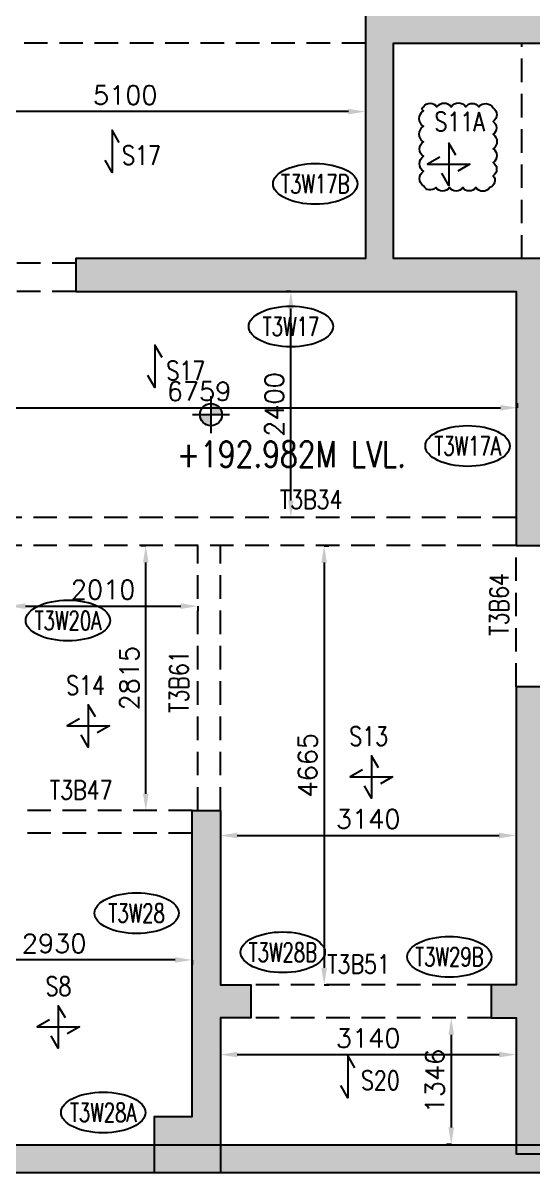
# Model space of a CAD drawing. Header units: millimetres. Extents: x 3105849 to 3692204, y 664613 to 1031566.
# Drawn here: x 3152977 to 3158393, y 677051 to 689269 of the extents above; entities that cross this region are included whole.
import ezdxf
from ezdxf.enums import TextEntityAlignment as Align

# ---------------------------------------------------------------- set-up
doc = ezdxf.new("R2010")
doc.units = ezdxf.units.MM
doc.header["$LTSCALE"] = 100
doc.header["$MEASUREMENT"] = 0
doc.linetypes.add('HIDDEN', pattern=[0.375, 0.25, -0.125])
for name, color, linetype in [('BEAM', 3, 'Continuous'), ('BEAM NO', 3, 'Continuous'), ('CLOUD R1 09.01.2026', 7, 'Continuous'), ('COL', 6, 'Continuous'), ('col solid', 20, 'Continuous'), ('COL-NO TOWR-T3', 8, 'Continuous'), ('RET. WALL', 6, 'Continuous'), ('SLABS NO T2', 3, 'Continuous'), ('SYMBOL', 1, 'Continuous')]:
    doc.layers.add(name, color=color, linetype=linetype)
doc.layers.add('RET. WALL HATCH', color=40, linetype='Continuous', lineweight=15)
doc.layers.add('SLAB NO', color=3, linetype='Continuous', lineweight=35)
doc.styles.add('romance', font='romans.shx')
doc.styles.add('romand', font='simplex.shx', dxfattribs={"width": 0.8})
doc.styles.add('ROMANS', font='romans.shx', dxfattribs={"width": 0.8})
doc.dimstyles.new('100T', dxfattribs={"dimtxt": 200, "dimasz": 180, "dimexe": 50, "dimexo": 50, "dimgap": 75, "dimtad": 1, "dimdec": 0, "dimzin": 0, "dimdsep": 46, "dimtxsty": 'romance', "dimcen": 0.09, "dimdle": 150, "dimclrd": 11, "dimclre": 11, "dimclrt": 2, "dimadec": 0, "dimazin": 0, "dimtfac": 1, "dimtdec": 0, "dimtofl": 0, "dimtmove": 0, "dimatfit": 3, "dimfxl": 1, "dimtolj": 1, "dimtzin": 0, "dimarcsym": 0})

# ---------------------------------------------------------------- blocks, each defined once
blk = doc.blocks.new('A$C08c7907b')
at = {"layer": 'COL-NO TOWR-T3', "color": 8}
blk.add_ellipse((-503, 194, 0), major_axis=(448, 0), ratio=0.482829, dxfattribs=at)
at = {"layer": 'COL-NO TOWR-T3', "color": 3, "style": 'ROMANS', "width": 0.8}
blk.add_attdef('12345', text='', height=200, dxfattribs=at).set_placement((-503, 194, 0), align=Align.MIDDLE_CENTER)
blk = doc.blocks.new('A$C7B313EF1')
at = {"layer": 'SYMBOL', "color": 2, "linetype": 'Continuous'}
for points in [[(300, 320), (225, 450), (225, 0), (150, 130)], [(130, 300), (0, 225), (450, 225), (320, 150)]]:
    blk.add_lwpolyline(points, dxfattribs=at)
blk = doc.blocks.new('A$C6DB00AAD')
at = {"layer": 'SYMBOL', "color": 2, "linetype": 'Continuous'}
blk.add_lwpolyline([(150, 320), (75, 450), (75, 0), (0, 130)], dxfattribs=at)
blk = doc.blocks.new('A$C2BC57D65')
at = {"layer": 'SYMBOL'}
h = blk.add_hatch(color=7, dxfattribs=at)
h.paths.add_polyline_path([(196, 348), (314, 348, 0.414214), (196, 466)])
h.paths.add_polyline_path([(196, 348), (79, 348, 0.414214), (196, 230)])
at = {"layer": 'SYMBOL', "color": 7}
for p, q in [((196, 544), (196, 152)), ((393, 348), (0, 348))]:
    blk.add_line(p, q, dxfattribs=at)
blk.add_circle((196, 348), 118, dxfattribs=at)
at = {"layer": 'SYMBOL', "style": 'romand', "width": 0.8}
for p in [(1052, 530), (1052, 137)]:
    blk.add_attdef('LEVEL', text='', height=275, dxfattribs=at).set_placement(p, align=Align.MIDDLE)
blk = doc.blocks.new('*D2790')
at = {"layer": 'Defpoints', "color": 0, "transparency": 16777216}
for p in [(3151513, 689056, 0), (3156613, 689056), (3151513, 688328)]:
    blk.add_point(p, dxfattribs=at)
at = {"layer": 'SLABS NO T2', "color": 11, "lineweight": -2, "transparency": 16777216}
for p, q in [((3151513, 688329), (3151513, 688278)), ((3156433, 688328), (3151693, 688328)), ((3156613, 688329), (3156613, 688278))]:
    blk.add_line(p, q, dxfattribs=at)
at = {"layer": 'SLABS NO T2', "color": 11, "transparency": 16777216}
for points in [[(3151693, 688358), (3151693, 688298), (3151513, 688328)], [(3156433, 688358), (3156433, 688298), (3156613, 688328)]]:
    blk.add_solid(points, dxfattribs=at)
at = {"layer": 'SLABS NO T2', "color": 2, "transparency": 16777216, "insert": (3154063, 688503), "char_height": 200, "attachment_point": 5, "style": 'romance'}
blk.add_mtext('\\A1;5100', dxfattribs=at)
blk = doc.blocks.new('*D2793')
at = {"layer": 'Defpoints', "color": 0, "transparency": 16777216}
for p in [(3154281, 683716), (3154833, 683716, 0), (3154833, 680901)]:
    blk.add_point(p, dxfattribs=at)
at = {"layer": 'SLABS NO T2', "color": 11, "lineweight": -2, "transparency": 16777216}
for p, q in [((3154282, 683716), (3154231, 683716)), ((3154281, 681081), (3154281, 683536)), ((3154282, 680901), (3154231, 680901))]:
    blk.add_line(p, q, dxfattribs=at)
at = {"layer": 'SLABS NO T2', "color": 11, "transparency": 16777216}
for points in [[(3154251, 683536), (3154311, 683536), (3154281, 683716)], [(3154251, 681081), (3154311, 681081), (3154281, 680901)]]:
    blk.add_solid(points, dxfattribs=at)
at = {"layer": 'SLABS NO T2', "color": 2, "transparency": 16777216, "insert": (3154106, 682309), "char_height": 200, "attachment_point": 5, "rotation": 90, "style": 'romance'}
blk.add_mtext('\\A1;2815', dxfattribs=at)
blk = doc.blocks.new('*D2795')
at = {"layer": 'Defpoints', "color": 0, "transparency": 16777216}
for p in [(3151843, 680661, 0), (3154773, 680661, 0), (3151843, 679315)]:
    blk.add_point(p, dxfattribs=at)
at = {"layer": 'SLABS NO T2', "color": 11, "lineweight": -2, "transparency": 16777216}
for p, q in [((3151843, 679316), (3151843, 679265)), ((3154593, 679315), (3152023, 679315)), ((3154773, 679316), (3154773, 679265))]:
    blk.add_line(p, q, dxfattribs=at)
at = {"layer": 'SLABS NO T2', "color": 11, "transparency": 16777216}
for points in [[(3152023, 679345), (3152023, 679285), (3151843, 679315)], [(3154593, 679345), (3154593, 679285), (3154773, 679315)]]:
    blk.add_solid(points, dxfattribs=at)
at = {"layer": 'SLABS NO T2', "color": 2, "transparency": 16777216, "insert": (3153308, 679490), "char_height": 200, "attachment_point": 5, "style": 'romance'}
blk.add_mtext('\\A1;2930', dxfattribs=at)
blk = doc.blocks.new('*D2804')
at = {"layer": 'Defpoints', "color": 0, "transparency": 16777216}
for p in [(3155822, 686416), (3158213, 686416), (3158213, 684016)]:
    blk.add_point(p, dxfattribs=at)
at = {"layer": 'SLABS NO T2', "color": 11, "lineweight": -2, "transparency": 16777216}
for p, q in [((3155823, 686416), (3155772, 686416)), ((3155822, 684196), (3155822, 686236)), ((3155823, 684016), (3155772, 684016))]:
    blk.add_line(p, q, dxfattribs=at)
at = {"layer": 'SLABS NO T2', "color": 11, "transparency": 16777216}
for points in [[(3155792, 686236), (3155852, 686236), (3155822, 686416)], [(3155792, 684196), (3155852, 684196), (3155822, 684016)]]:
    blk.add_solid(points, dxfattribs=at)
at = {"layer": 'SLABS NO T2', "color": 2, "transparency": 16777216, "insert": (3155647, 685216), "char_height": 200, "attachment_point": 5, "rotation": 90, "style": 'romance'}
blk.add_mtext('\\A1;2400', dxfattribs=at)
blk = doc.blocks.new('*D2805')
at = {"layer": 'Defpoints', "color": 0, "transparency": 16777216}
for p in [(3158227, 685182), (3151468, 684364, 0), (3158227, 684364, 0)]:
    blk.add_point(p, dxfattribs=at)
at = {"layer": 'SLABS NO T2', "color": 11, "lineweight": -2, "transparency": 16777216}
for p, q in [((3151468, 685182), (3151468, 685232)), ((3151648, 685182), (3158047, 685182)), ((3158227, 685182), (3158227, 685232))]:
    blk.add_line(p, q, dxfattribs=at)
at = {"layer": 'SLABS NO T2', "color": 11, "transparency": 16777216}
for points in [[(3151648, 685212), (3151648, 685152), (3151468, 685182)], [(3158047, 685212), (3158047, 685152), (3158227, 685182)]]:
    blk.add_solid(points, dxfattribs=at)
at = {"layer": 'SLABS NO T2', "color": 2, "transparency": 16777216, "insert": (3154847, 685357), "char_height": 200, "attachment_point": 5, "style": 'romance'}
blk.add_mtext('\\A1;6759', dxfattribs=at)
blk = doc.blocks.new('*D2808')
at = {"layer": 'Defpoints', "color": 0, "transparency": 16777216}
for p in [(3152823, 683716, 0), (3154833, 683716, 0), (3154833, 683074)]:
    blk.add_point(p, dxfattribs=at)
at = {"layer": 'SLABS NO T2', "color": 11, "lineweight": -2, "transparency": 16777216}
for p, q in [((3152823, 683074), (3152823, 683024)), ((3153003, 683074), (3154653, 683074)), ((3154833, 683074), (3154833, 683024))]:
    blk.add_line(p, q, dxfattribs=at)
at = {"layer": 'SLABS NO T2', "color": 11, "transparency": 16777216}
for points in [[(3153003, 683104), (3153003, 683044), (3152823, 683074)], [(3154653, 683104), (3154653, 683044), (3154833, 683074)]]:
    blk.add_solid(points, dxfattribs=at)
at = {"layer": 'SLABS NO T2', "color": 2, "transparency": 16777216, "insert": (3153828, 683249), "char_height": 200, "attachment_point": 5, "style": 'romance'}
blk.add_mtext('\\A1;2010', dxfattribs=at)
blk = doc.blocks.new('*D2809')
at = {"layer": 'Defpoints', "color": 0, "transparency": 16777216}
for p in [(3155073, 683716, 0), (3158213, 683716), (3158213, 680637)]:
    blk.add_point(p, dxfattribs=at)
at = {"layer": 'SLABS NO T2', "color": 11, "lineweight": -2, "transparency": 16777216}
for p, q in [((3155073, 680638), (3155073, 680587)), ((3155253, 680637), (3158033, 680637)), ((3158213, 680638), (3158213, 680587))]:
    blk.add_line(p, q, dxfattribs=at)
at = {"layer": 'SLABS NO T2', "color": 11, "transparency": 16777216}
for points in [[(3155253, 680667), (3155253, 680607), (3155073, 680637)], [(3158033, 680667), (3158033, 680607), (3158213, 680637)]]:
    blk.add_solid(points, dxfattribs=at)
at = {"layer": 'SLABS NO T2', "color": 2, "transparency": 16777216, "insert": (3156643, 680812), "char_height": 200, "attachment_point": 5, "style": 'romance'}
blk.add_mtext('\\A1;3140', dxfattribs=at)
blk = doc.blocks.new('*D2817')
at = {"layer": 'Defpoints', "color": 0, "transparency": 16777216}
for p in [(3155073, 683716, 0), (3155073, 679051), (3156175, 679051)]:
    blk.add_point(p, dxfattribs=at)
at = {"layer": 'SLABS NO T2', "color": 11, "lineweight": -2, "transparency": 16777216}
for p, q in [((3156174, 683716), (3156225, 683716)), ((3156175, 683536), (3156175, 679231)), ((3156174, 679051), (3156225, 679051))]:
    blk.add_line(p, q, dxfattribs=at)
at = {"layer": 'SLABS NO T2', "color": 11, "transparency": 16777216}
for points in [[(3156145, 683536), (3156205, 683536), (3156175, 683716)], [(3156145, 679231), (3156205, 679231), (3156175, 679051)]]:
    blk.add_solid(points, dxfattribs=at)
at = {"layer": 'SLABS NO T2', "color": 2, "transparency": 16777216, "insert": (3156000, 681384), "char_height": 200, "attachment_point": 5, "rotation": 90, "style": 'romance'}
blk.add_mtext('\\A1;4665', dxfattribs=at)
blk = doc.blocks.new('*D2818')
at = {"layer": 'Defpoints', "color": 0, "transparency": 16777216}
for p in [(3155073, 678701), (3158213, 678701), (3158213, 678309)]:
    blk.add_point(p, dxfattribs=at)
at = {"layer": 'SLABS NO T2', "color": 11, "lineweight": -2, "transparency": 16777216}
for p, q in [((3155073, 678309), (3155073, 678259)), ((3155253, 678309), (3158033, 678309)), ((3158213, 678309), (3158213, 678259))]:
    blk.add_line(p, q, dxfattribs=at)
at = {"layer": 'SLABS NO T2', "color": 11, "transparency": 16777216}
for points in [[(3155253, 678339), (3155253, 678279), (3155073, 678309)], [(3158033, 678339), (3158033, 678279), (3158213, 678309)]]:
    blk.add_solid(points, dxfattribs=at)
at = {"layer": 'SLABS NO T2', "color": 2, "transparency": 16777216, "insert": (3156643, 678484), "char_height": 200, "attachment_point": 5, "style": 'romance'}
blk.add_mtext('\\A1;3140', dxfattribs=at)
blk = doc.blocks.new('*D2819')
at = {"layer": 'Defpoints', "color": 0, "transparency": 16777216}
for p in [(3158213, 678701), (3157525, 677355), (3158213, 677355)]:
    blk.add_point(p, dxfattribs=at)
at = {"layer": 'SLABS NO T2', "color": 11, "lineweight": -2, "transparency": 16777216}
for p, q in [((3157526, 678701), (3157475, 678701)), ((3157525, 678521), (3157525, 677535)), ((3157526, 677355), (3157475, 677355))]:
    blk.add_line(p, q, dxfattribs=at)
at = {"layer": 'SLABS NO T2', "color": 11, "transparency": 16777216}
for points in [[(3157495, 678521), (3157555, 678521), (3157525, 678701)], [(3157495, 677535), (3157555, 677535), (3157525, 677355)]]:
    blk.add_solid(points, dxfattribs=at)
at = {"layer": 'SLABS NO T2', "color": 2, "transparency": 16777216, "insert": (3157350, 678028), "char_height": 200, "attachment_point": 5, "rotation": 90, "style": 'romance'}
blk.add_mtext('\\A1;1346', dxfattribs=at)

msp = doc.modelspace()

# ---------------------------------------------------------------- hatches: boundary and pattern name
at = {"layer": 'col solid'}
h = msp.add_hatch(color=256, dxfattribs=at)
h.dxf.hatch_style = 1
h.paths.add_polyline_path([(3158513.1, 683716.4), (3158513.1, 686766.4), (3156913.1, 686766.4), (3156913.1, 689056.4), (3158513.1, 689056.4), (3158513.1, 689356.4), (3156613.1, 689356.4), (3156613.1, 686766.4), (3153538.1, 686766.4), (3153538.1, 686416.4), (3158213.1, 686416.4), (3158213.1, 683716.4)])
h = msp.add_hatch(color=256, dxfattribs=at)
h.dxf.hatch_style = 1
h.paths.add_polyline_path([(3157948.1, 679051.4), (3157948.1, 678701.4), (3158213.1, 678701.4), (3158213.1, 677256.4), (3158993.1, 677256.4), (3158993.1, 677656.4), (3158513.1, 677656.4), (3158513.1, 682216.4), (3158213.1, 682216.4), (3158213.1, 679051.4)])
h = msp.add_hatch(color=256, dxfattribs=at)
h.dxf.hatch_style = 1
h.paths.add_polyline_path([(3155073.1, 680901.5), (3155073.1, 679051.4), (3155398.1, 679051.4), (3155398.1, 678701.4), (3155073.1, 678701.4), (3155073.1, 677051.4), (3154373.1, 677051.4), (3154373.1, 677651.4), (3154773.1, 677651.4), (3154773.1, 680901.5)])
at = {"layer": 'RET. WALL HATCH'}
h = msp.add_hatch(color=256, dxfattribs=at)
h.dxf.hatch_style = 1
h.paths.add_polyline_path([(3105849.7, 677051.4), (3105849.6, 677353.9), (3105848.7, 677353.9), (3105848.7, 677351.4)])
h.paths.add_polyline_path([(3142728.1, 677351.4), (3142728.1, 677051.4), (3178008.1, 677051.4), (3178008.1, 677351.4), (3162443.1, 677351.4), (3162443.1, 677656.4), (3158993.1, 677656.4), (3158993.1, 677351.4)])

# ---------------------------------------------------------------- linework, layer by layer
at = {"layer": 'BEAM', "linetype": 'HIDDEN', "ltscale": 10}
for p, q in [((3156613.1, 689056.2), (3151513.1, 689056.2, 0.2)), ((3158273.1, 686766.4, 0.2), (3158272.9, 689056.3, -0.3)), ((3153538.1, 686716.4), (3151468.1, 686716.4, 0.3)), ((3153538.1, 686416.4), (3151468.1, 686416.4, 0.3)), ((3158213.1, 684016.4), (3152823.1, 684016.4, 0.5)), ((3158213.1, 683716.4), (3152823.1, 683716.4, 0.3)), ((3154833.1, 680901.5), (3154833.1, 683716.4, 0.2)), ((3155073.1, 680901.5), (3155073.1, 683716.4, 0.2)), ((3158213.1, 682216.4, 0.3), (3158213.1, 683716.4, 0.3)), ((3154773.1, 680901.4, 0.3), (3151843.1, 680901.4)), ((3154773.1, 680661.4, 0.3), (3151843.1, 680661.4, 0.3)), ((3157948.1, 679051.4, 0.3), (3155398.1, 679051.4, 0.3)), ((3157948.1, 678701.4, 0.3), (3155398.1, 678701.4, 0.3))]:
    msp.add_line(p, q, dxfattribs=at)
at = {"layer": 'CLOUD R1 09.01.2026'}
msp.add_lwpolyline([(3157228.5, 688379.1, -0.5206), (3157373.2, 688379.1, -0.5206), (3157524.6, 688379.1, -0.5206), (3157679.5, 688379.1, -0.5206), (3157816.8, 688379.1, -0.5206), (3157970.2, 688366.7, -0.5206), (3157970.2, 688223.7, -0.5206), (3157970.2, 688087, -0.5206), (3157970.2, 687932.9, -0.5206), (3157970.2, 687787.9, -0.5206), (3157970.2, 687646.3, -0.5206), (3157936.1, 687520.6, -0.5206), (3157784.3, 687520.6, -0.5206), (3157647.2, 687520.6, -0.5206), (3157506.2, 687520.6, -0.5206), (3157360.9, 687520.6, -0.5206), (3157228.5, 687539.8, -0.5206), (3157228.5, 687693.4, -0.5206), (3157228.5, 687853.9, -0.5206), (3157228.5, 688006.3, -0.5206), (3157228.5, 688171.6, -0.5206), (3157228.5, 688335.4, -0.5206), (3157228.5, 688379.1, -0.5206)], format="xyb", close=True, dxfattribs=at)
at = {"layer": 'COL'}
for points in [[(3158513.1, 683716.4), (3158513.1, 686766.4), (3156913.1, 686766.4), (3156913.1, 689056.4), (3158513.1, 689056.4), (3158513.1, 689356.4), (3156613.1, 689356.4), (3156613.1, 686766.4), (3153538.1, 686766.4), (3153538.1, 686416.4), (3158213.1, 686416.4), (3158213.1, 683716.4)], [(3157948.1, 679051.4), (3157948.1, 678701.4), (3158213.1, 678701.4), (3158213.1, 677256.4), (3158993.1, 677256.4), (3158993.1, 677656.4), (3158513.1, 677656.4), (3158513.1, 682216.4), (3158213.1, 682216.4), (3158213.1, 679051.4)], [(3155073.1, 680901.5), (3155073.1, 679051.4), (3155398.1, 679051.4), (3155398.1, 678701.4), (3155073.1, 678701.4), (3155073.1, 677051.4), (3154373.1, 677051.4), (3154373.1, 677651.4), (3154773.1, 677651.4), (3154773.1, 680901.5)]]:
    msp.add_lwpolyline(points, close=True, dxfattribs=at)
at = {"layer": 'RET. WALL', "elevation": -0.3}
msp.add_lwpolyline([(3142728.1, 677351.4), (3158993.1, 677351.4), (3158993.1, 677656.4), (3162443.1, 677656.4), (3162443.1, 677351.4), (3178008.1, 677351.4), (3178008.1, 677051.4), (3142728.1, 677051.4)], dxfattribs=at)

# ---------------------------------------------------------------- block references
at = {"layer": 'COL-NO TOWR-T3'}
ref = msp.add_blockref('A$C08c7907b', (3156583.9, 687365.8, 0), dxfattribs=at)
ref.add_attrib('12345', 'T3W17B', dxfattribs={"color": 3, "height": 200, "style": 'ROMANS', "width": 0.7}).set_placement((3156080.8, 687559.7), align=Align.MIDDLE_CENTER)
ref = msp.add_blockref('A$C08c7907b', (3156325.2, 685851.1, 0), dxfattribs=at)
ref.add_attrib('12345', 'T3W17', dxfattribs={"color": 3, "height": 200, "style": 'ROMANS', "width": 0.7}).set_placement((3155822.1, 686044.9), align=Align.MIDDLE_CENTER)
ref = msp.add_blockref('A$C08c7907b', (3158201.7, 684581, 0), dxfattribs=at)
ref.add_attrib('12345', 'T3W17A', dxfattribs={"color": 3, "height": 200, "style": 'ROMANS', "width": 0.7}).set_placement((3157698.6, 684774.9), align=Align.MIDDLE_CENTER)
ref = msp.add_blockref('A$C08c7907b', (3153957, 682727.2, 0), dxfattribs=at)
ref.add_attrib('12345', 'T3W20A', dxfattribs={"color": 3, "height": 200, "style": 'ROMANS', "width": 0.7}).set_placement((3153453.9, 682921.1), align=Align.MIDDLE_CENTER)
ref = msp.add_blockref('A$C08c7907b', (3154686.9, 679618.3, 0), dxfattribs=at)
ref.add_attrib('12345', 'T3W28', dxfattribs={"color": 3, "height": 200, "style": 'ROMANS', "width": 0.7}).set_placement((3154183.8, 679812.2), align=Align.MIDDLE_CENTER)
ref = msp.add_blockref('A$C08c7907b', (3156239, 679202.4, 0), dxfattribs=at)
ref.add_attrib('12345', 'T3W28B', dxfattribs={"color": 3, "height": 200, "style": 'ROMANS', "width": 0.7}).set_placement((3155735.8, 679396.3), align=Align.MIDDLE_CENTER)
ref = msp.add_blockref('A$C08c7907b', (3158007.4, 679154.4, 0), dxfattribs=at)
ref.add_attrib('12345', 'T3W29B', dxfattribs={"color": 3, "height": 200, "style": 'ROMANS', "width": 0.7}).set_placement((3157504.3, 679348.3), align=Align.MIDDLE_CENTER)
ref = msp.add_blockref('A$C08c7907b', (3154331.9, 677500.5, 0), dxfattribs=at)
ref.add_attrib('12345', 'T3W28A', dxfattribs={"color": 3, "height": 200, "style": 'ROMANS', "width": 0.7}).set_placement((3153828.8, 677694.4), align=Align.MIDDLE_CENTER)
at = {"layer": 'SYMBOL', "linetype": 'ByBlock'}
for name, p in [('A$C6DB00AAD', (3153848.4, 687681.2, 0.2)), ('A$C7B313EF1', (3157273.4, 687544.2)), ('A$C6DB00AAD', (3154303.3, 685395.8)), ('A$C7B313EF1', (3153445.6, 681576.3)), ('A$C7B313EF1', (3156452.8, 681034.8)), ('A$C7B313EF1', (3153127.1, 678378.8)), ('A$C6DB00AAD', (3156352.3, 677850.1, 0))]:
    msp.add_blockref(name, p, dxfattribs=at)
ref = msp.add_blockref('A$C2BC57D65', (3154777.1, 684759.8), dxfattribs=at)
ref.add_attrib('LEVEL', '+192.982M LVL.', dxfattribs={"height": 275, "style": 'romand', "width": 0.8}).set_placement((3155828.9, 684687.7), align=Align.MIDDLE)

# ---------------------------------------------------------------- texts
at = {"layer": 'BEAM NO', "ltscale": 50, "style": 'ROMANS', "width": 0.8}
for s, p in [('T3B34', (3155704.2, 684106.7, -0.2)), ('T3B47', (3153261.8, 681020.9, -0.8)), ('T3B51', (3156207.7, 679170.3, -0.7))]:
    msp.add_text(s, height=200, dxfattribs=at).set_placement(p)
for s, p in [('T3B64', (3158133.2, 682759.9, -0.7)), ('T3B61', (3154734, 681940, -0.9))]:
    msp.add_text(s, height=200, rotation=90, dxfattribs=at).set_placement(p)
at = {"layer": 'SLAB NO', "ltscale": 50, "style": 'ROMANS', "width": 0.8}
for s, p in [('S11A', (3157346.4, 688121.7, -1)), ('S17', (3154028.8, 687764, -1)), ('S17', (3154499.8, 685475.8, -1)), ('S14', (3153435.1, 682132.7, -1)), ('S13', (3156442.3, 681591.2, -1)), ('S8', (3153216, 678935.2, -1)), ('S20', (3156566.5, 677935.5, -1))]:
    msp.add_text(s, height=200, dxfattribs=at).set_placement(p)

# ---------------------------------------------------------------- dimensions: what is measured, and where the dimension line sits
at = {"layer": 'SLABS NO T2'}
for base, p1, p2, picture, middle in [((3151513.1, 688328.1), (3156613.1, 689056.2), (3151513.1, 689056.2, 0.2), '*D2790', (3154063.1, 688503.1)), ((3158226.7, 685182.5), (3151468.1, 684363.9, 0.3), (3158226.7, 684363.9, 0.3), '*D2805', (3154847.4, 685357.5)), ((3154833.1, 683073.5), (3152823.1, 683716.4, 0.3), (3154833.1, 683716.4, 0.2), '*D2808', (3153828.1, 683248.5)), ((3158213.1, 680636.8), (3155073.1, 683716.4, 0.2), (3158213.1, 683716.4), '*D2809', (3156643.1, 680811.8)), ((3151843.1, 679315), (3154773.1, 680661.4, 0.3), (3151843.1, 680661.4, 0.3), '*D2795', (3153308.1, 679490)), ((3158213.1, 678308.6), (3155073.1, 678701.4), (3158213.1, 678701.4), '*D2818', (3156643.1, 678483.6))]:
    dim = msp.add_linear_dim(base=base, p1=p1, p2=p2, dimstyle='100T', override={"dimfxl": 0.75, "dimfxlon": 1}, dxfattribs=at)
    dim.commit()
    dim.dimension.update_dxf_attribs({"geometry": picture, "text_midpoint": middle})
for base, p1, p2, picture, middle in [((3155822.1, 686416.4), (3158213.1, 684016.4), (3158213.1, 686416.4), '*D2804', (3155647.1, 685216.4)), ((3156174.7, 679051.4), (3155073.1, 683716.4, 0.2), (3155073.1, 679051.4), '*D2817', (3155999.7, 681383.9)), ((3157525, 677355.3), (3158213.1, 678701.4), (3158213.1, 677355.3), '*D2819', (3157350, 678028.3))]:
    dim = msp.add_linear_dim(base=base, p1=p1, p2=p2, angle=90, dimstyle='100T', override={"dimfxl": 0.75, "dimfxlon": 1}, dxfattribs=at)
    dim.commit()
    dim.dimension.update_dxf_attribs({"geometry": picture, "text_midpoint": middle})
dim = msp.add_aligned_dim(p1=(3154833.1, 680901.5), p2=(3154833.1, 683716.4, 0.2), distance=551.9, dimstyle='100T', override={"dimfxl": 0.75, "dimfxlon": 1}, dxfattribs=at)
dim.commit()
dim.dimension.update_dxf_attribs({"geometry": '*D2793', "text_midpoint": (3154106.2, 682308.9)})

doc.saveas('drawing.dxf')
